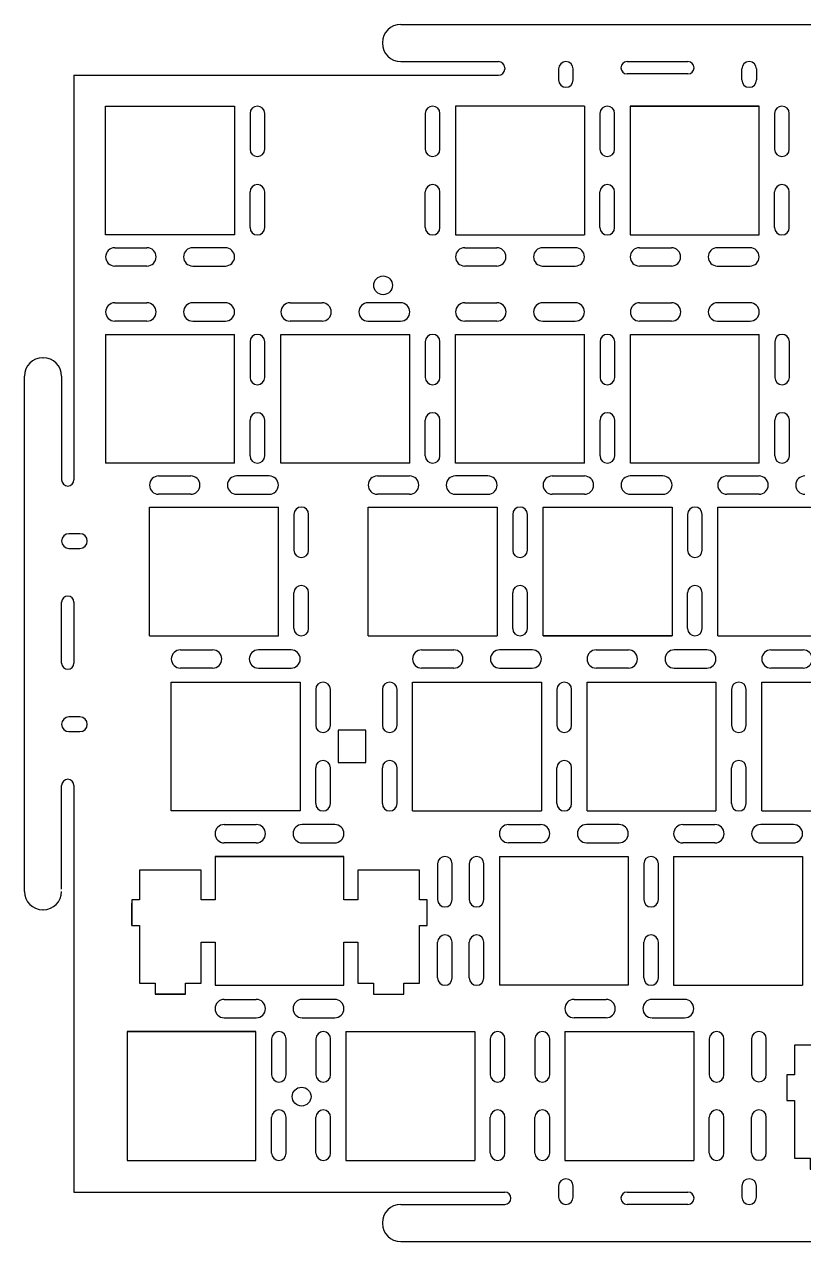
# Model space of a CAD drawing. Header units: millimetres. Extents: x -11 to 6802, y 2 to 721.
# Drawn here: x 5006.6 to 5091.5, y 533.9 to 666.7 of the extents above; entities that cross this region are included whole.
import ezdxf

# ---------------------------------------------------------------- set-up
doc = ezdxf.new("R2010")
doc.units = ezdxf.units.MM

msp = doc.modelspace()

# ---------------------------------------------------------------- linework, layer by layer
for p, q in [((5047.581, 666.668), (5103.561, 666.668)), ((5045.581, 664.668), (5045.581, 664.608)), ((5047.581, 662.608), (5058.241, 662.608)), ((5065.581, 662.608), (5065.581, 662.608)), ((5072.251, 662.608), (5078.891, 662.608)), ((5085.561, 662.608), (5085.561, 662.608)), ((5058.911, 661.938), (5058.911, 661.778)), ((5064.781, 661.808), (5064.781, 660.608)), ((5066.381, 660.608), (5066.381, 661.808)), ((5071.581, 661.938), (5071.581, 661.938)), ((5078.891, 661.268), (5072.251, 661.268)), ((5079.561, 661.938), (5079.561, 661.938)), ((5084.761, 660.608), (5084.761, 661.808)), ((5086.361, 661.808), (5086.361, 660.608)), ((5011.951, 661.108), (5011.951, 616.978)), ((5011.951, 661.108), (5058.241, 661.108)), ((5015.411, 643.698), (5015.411, 657.748)), ((5015.411, 657.748), (5029.461, 657.748)), ((5029.461, 657.748), (5029.461, 643.698)), ((5031.956, 657.748), (5031.956, 657.748)), ((5051.056, 657.748), (5051.056, 657.748)), ((5067.601, 657.748), (5053.551, 657.748)), ((5053.551, 657.748), (5053.551, 643.698)), ((5067.601, 657.748), (5067.601, 643.698)), ((5070.096, 657.748), (5070.096, 657.748)), ((5072.591, 657.748), (5072.591, 643.698)), ((5086.641, 657.748), (5072.591, 657.748)), ((5072.591, 657.748), (5086.641, 657.748)), ((5072.591, 657.748), (5086.641, 657.748)), ((5086.641, 643.698), (5086.641, 657.748)), ((5089.136, 657.748), (5089.136, 657.748)), ((5031.156, 656.948), (5031.156, 653.048)), ((5032.756, 653.048), (5032.756, 656.948)), ((5050.256, 656.948), (5050.256, 653.048)), ((5051.856, 653.048), (5051.856, 656.948)), ((5069.296, 656.948), (5069.296, 653.048)), ((5070.896, 653.048), (5070.896, 656.948)), ((5088.336, 656.948), (5088.336, 653.048)), ((5089.936, 653.048), (5089.936, 656.948)), ((5031.956, 652.248), (5031.956, 652.248)), ((5051.056, 652.248), (5051.056, 652.248)), ((5070.096, 652.248), (5070.096, 652.248)), ((5089.136, 652.248), (5089.136, 652.248)), ((5031.156, 644.498), (5031.156, 648.398)), ((5031.956, 649.198), (5031.956, 649.198)), ((5032.756, 644.498), (5032.756, 648.398)), ((5050.256, 644.498), (5050.256, 648.398)), ((5051.056, 649.198), (5051.056, 649.198)), ((5051.856, 644.498), (5051.856, 648.398)), ((5069.296, 644.498), (5069.296, 648.398)), ((5070.096, 649.198), (5070.096, 649.198)), ((5070.896, 644.498), (5070.896, 648.398)), ((5088.336, 644.498), (5088.336, 648.398)), ((5089.136, 649.198), (5089.136, 649.198)), ((5089.936, 644.498), (5089.936, 648.398)), ((5029.461, 643.698), (5015.411, 643.698)), ((5031.956, 643.698), (5031.956, 643.698)), ((5051.056, 643.698), (5051.056, 643.698)), ((5053.551, 643.698), (5067.601, 643.698)), ((5053.551, 643.698), (5060.551, 643.698)), ((5070.096, 643.698), (5070.096, 643.698)), ((5072.591, 643.698), (5086.641, 643.698)), ((5089.136, 643.698), (5089.136, 643.698)), ((5015.411, 641.308), (5015.411, 641.308)), ((5016.411, 642.308), (5019.911, 642.308)), ((5020.911, 641.308), (5020.911, 641.308)), ((5023.911, 641.308), (5023.911, 641.308)), ((5028.461, 642.308), (5024.911, 642.308)), ((5029.461, 641.308), (5029.461, 641.308)), ((5053.551, 641.308), (5053.551, 641.308)), ((5054.551, 642.308), (5058.051, 642.308)), ((5059.051, 641.308), (5059.051, 641.308)), ((5062.051, 641.308), (5062.051, 641.308)), ((5066.601, 642.308), (5063.051, 642.308)), ((5067.601, 641.308), (5067.601, 641.308)), ((5072.591, 641.308), (5072.591, 641.308)), ((5073.591, 642.308), (5077.091, 642.308)), ((5078.091, 641.308), (5078.091, 641.308)), ((5081.091, 641.308), (5081.091, 641.308)), ((5085.641, 642.308), (5082.091, 642.308)), ((5086.641, 641.308), (5086.641, 641.308)), ((5019.911, 640.308), (5016.411, 640.308)), ((5024.911, 640.308), (5028.461, 640.308)), ((5058.051, 640.308), (5054.551, 640.308)), ((5063.051, 640.308), (5066.601, 640.308)), ((5077.091, 640.308), (5073.591, 640.308)), ((5082.091, 640.308), (5085.641, 640.308)), ((5016.411, 636.298), (5019.911, 636.298)), ((5028.461, 636.298), (5024.911, 636.298)), ((5035.511, 636.298), (5039.011, 636.298)), ((5047.561, 636.298), (5044.011, 636.298)), ((5054.561, 636.298), (5058.061, 636.298)), ((5066.611, 636.298), (5063.061, 636.298)), ((5073.611, 636.298), (5077.111, 636.298)), ((5085.661, 636.298), (5082.111, 636.298)), ((5015.411, 635.298), (5015.411, 635.298)), ((5015.411, 635.298), (5015.411, 635.298)), ((5020.911, 635.298), (5020.911, 635.298)), ((5023.911, 635.298), (5023.911, 635.298)), ((5029.461, 635.298), (5029.461, 635.298)), ((5034.511, 635.298), (5034.511, 635.298)), ((5034.511, 635.298), (5034.511, 635.298)), ((5040.011, 635.298), (5040.011, 635.298)), ((5043.011, 635.298), (5043.011, 635.298)), ((5048.561, 635.298), (5048.561, 635.298)), ((5053.561, 635.298), (5053.561, 635.298)), ((5053.561, 635.298), (5053.561, 635.298)), ((5059.061, 635.298), (5059.061, 635.298)), ((5062.061, 635.298), (5062.061, 635.298)), ((5067.611, 635.298), (5067.611, 635.298)), ((5072.611, 635.298), (5072.611, 635.298)), ((5072.611, 635.298), (5072.611, 635.298)), ((5078.111, 635.298), (5078.111, 635.298)), ((5081.111, 635.298), (5081.111, 635.298)), ((5086.661, 635.298), (5086.661, 635.298)), ((5019.911, 634.298), (5016.411, 634.298)), ((5024.911, 634.298), (5028.461, 634.298)), ((5039.011, 634.298), (5035.511, 634.298)), ((5044.011, 634.298), (5047.561, 634.298)), ((5058.061, 634.298), (5054.561, 634.298)), ((5063.061, 634.298), (5066.611, 634.298)), ((5077.111, 634.298), (5073.611, 634.298)), ((5082.111, 634.298), (5085.661, 634.298)), ((5015.411, 632.858), (5015.411, 618.808)), ((5015.411, 632.858), (5015.411, 625.858)), ((5015.411, 632.858), (5029.461, 632.858)), ((5029.461, 618.808), (5029.461, 632.858)), ((5031.156, 632.058), (5031.156, 628.158)), ((5031.956, 632.858), (5031.956, 632.858)), ((5032.756, 628.158), (5032.756, 632.058)), ((5034.511, 618.808), (5034.511, 632.858)), ((5034.511, 632.858), (5048.561, 632.858)), ((5048.561, 618.808), (5048.561, 632.858)), ((5050.256, 632.058), (5050.256, 628.158)), ((5051.856, 628.158), (5051.856, 632.058)), ((5053.561, 618.808), (5053.561, 632.858)), ((5053.561, 632.858), (5067.611, 632.858)), ((5067.611, 618.808), (5067.611, 632.858)), ((5069.306, 632.058), (5069.306, 628.158)), ((5070.906, 628.158), (5070.906, 632.058)), ((5072.611, 618.808), (5072.611, 632.858)), ((5072.611, 632.858), (5086.661, 632.858)), ((5086.661, 618.808), (5086.661, 632.858)), ((5088.356, 632.058), (5088.356, 628.158)), ((5089.956, 628.158), (5089.956, 632.058)), ((5008.551, 630.308), (5008.611, 630.308)), ((5006.551, 572.098), (5006.551, 628.308)), ((5010.611, 628.308), (5010.611, 616.978)), ((5031.956, 627.358), (5031.956, 627.358)), ((5051.056, 627.358), (5051.056, 627.358)), ((5070.106, 627.358), (5070.106, 627.358)), ((5089.156, 627.358), (5089.156, 627.358)), ((5031.956, 624.308), (5031.956, 624.308)), ((5051.056, 624.308), (5051.056, 624.308)), ((5070.106, 624.308), (5070.106, 624.308)), ((5089.156, 624.308), (5089.156, 624.308)), ((5031.156, 619.608), (5031.156, 623.508)), ((5032.756, 619.608), (5032.756, 623.508)), ((5050.256, 619.608), (5050.256, 623.508)), ((5051.856, 619.608), (5051.856, 623.508)), ((5069.306, 619.608), (5069.306, 623.508)), ((5070.906, 619.608), (5070.906, 623.508)), ((5088.356, 619.608), (5088.356, 623.508)), ((5089.956, 619.608), (5089.956, 623.508)), ((5029.461, 618.808), (5015.411, 618.808)), ((5031.956, 618.808), (5031.956, 618.808)), ((5048.561, 618.808), (5034.511, 618.808)), ((5051.056, 618.808), (5051.056, 618.808)), ((5067.611, 618.808), (5053.561, 618.808)), ((5070.106, 618.808), (5070.106, 618.808)), ((5086.661, 618.808), (5072.611, 618.808)), ((5089.156, 618.808), (5089.156, 618.808)), ((5021.191, 617.413), (5024.691, 617.413)), ((5033.241, 617.413), (5029.691, 617.413)), ((5045.041, 617.413), (5048.541, 617.413)), ((5057.091, 617.413), (5053.541, 617.413)), ((5064.101, 617.413), (5067.601, 617.413)), ((5076.151, 617.413), (5072.601, 617.413)), ((5083.141, 617.413), (5086.641, 617.413)), ((5011.281, 616.308), (5011.281, 616.308)), ((5020.191, 616.413), (5020.191, 616.413)), ((5020.191, 616.413), (5020.191, 616.413)), ((5025.691, 616.413), (5025.691, 616.413)), ((5028.691, 616.413), (5028.691, 616.413)), ((5034.241, 616.413), (5034.241, 616.413)), ((5044.041, 616.413), (5044.041, 616.413)), ((5044.041, 616.413), (5044.041, 616.413)), ((5049.541, 616.413), (5049.541, 616.413)), ((5052.541, 616.413), (5052.541, 616.413)), ((5058.091, 616.413), (5058.091, 616.413)), ((5063.101, 616.413), (5063.101, 616.413)), ((5063.101, 616.413), (5063.101, 616.413)), ((5068.601, 616.413), (5068.601, 616.413)), ((5071.601, 616.413), (5071.601, 616.413)), ((5077.151, 616.413), (5077.151, 616.413)), ((5082.141, 616.413), (5082.141, 616.413)), ((5082.141, 616.413), (5082.141, 616.413)), ((5087.641, 616.413), (5087.641, 616.413)), ((5090.641, 616.413), (5090.641, 616.413)), ((5024.691, 615.413), (5021.191, 615.413)), ((5029.691, 615.413), (5033.241, 615.413)), ((5048.541, 615.413), (5045.041, 615.413)), ((5053.541, 615.413), (5057.091, 615.413)), ((5067.601, 615.413), (5064.101, 615.413)), ((5072.601, 615.413), (5076.151, 615.413)), ((5086.641, 615.413), (5083.141, 615.413)), ((5020.191, 614.018), (5034.241, 614.018)), ((5020.191, 599.968), (5020.191, 614.018)), ((5034.241, 599.968), (5034.241, 614.018)), ((5044.041, 614.018), (5058.091, 614.018)), ((5044.041, 599.968), (5044.041, 614.018)), ((5058.091, 614.018), (5058.091, 599.968)), ((5063.101, 599.968), (5063.101, 614.018)), ((5063.101, 614.018), (5077.151, 614.018)), ((5077.151, 614.018), (5077.151, 599.968)), ((5082.141, 599.968), (5082.141, 614.018)), ((5082.141, 614.018), (5096.191, 614.018)), ((5035.936, 613.218), (5035.936, 609.318)), ((5037.536, 609.318), (5037.536, 613.218)), ((5059.786, 613.218), (5059.786, 609.318)), ((5061.386, 609.318), (5061.386, 613.218)), ((5078.846, 613.218), (5078.846, 609.318)), ((5080.446, 609.318), (5080.446, 613.218)), ((5012.611, 611.108), (5011.411, 611.108)), ((5011.411, 609.508), (5012.611, 609.508)), ((5036.736, 608.518), (5036.736, 608.518)), ((5060.586, 608.518), (5060.586, 608.518)), ((5079.646, 608.518), (5079.646, 608.518)), ((5036.736, 605.468), (5036.736, 605.468)), ((5060.586, 605.468), (5060.586, 605.468)), ((5079.646, 605.468), (5079.646, 605.468)), ((5011.281, 604.308), (5011.281, 604.308)), ((5035.936, 600.768), (5035.936, 604.668)), ((5037.536, 600.768), (5037.536, 604.668)), ((5059.786, 600.768), (5059.786, 604.668)), ((5061.386, 600.768), (5061.386, 604.668)), ((5078.846, 600.768), (5078.846, 604.668)), ((5080.446, 600.768), (5080.446, 604.668)), ((5010.611, 596.998), (5010.611, 603.638)), ((5011.951, 603.638), (5011.951, 596.998)), ((5020.191, 599.968), (5034.241, 599.968)), ((5036.736, 599.968), (5036.736, 599.968)), ((5044.041, 599.968), (5058.091, 599.968)), ((5060.586, 599.968), (5060.586, 599.968)), ((5077.151, 599.968), (5063.101, 599.968)), ((5063.101, 599.968), (5077.151, 599.968)), ((5063.101, 599.968), (5077.151, 599.968)), ((5079.646, 599.968), (5079.646, 599.968)), ((5082.141, 599.968), (5096.191, 599.968)), ((5023.571, 598.448), (5027.071, 598.448)), ((5035.621, 598.448), (5032.071, 598.448)), ((5049.861, 598.448), (5053.361, 598.448)), ((5061.911, 598.448), (5058.361, 598.448)), ((5068.891, 598.448), (5072.391, 598.448)), ((5080.941, 598.448), (5077.391, 598.448)), ((5087.941, 598.448), (5091.441, 598.448)), ((5011.281, 596.328), (5011.281, 596.328)), ((5022.571, 597.448), (5022.571, 597.448)), ((5022.571, 597.448), (5022.571, 597.448)), ((5027.071, 596.448), (5023.571, 596.448)), ((5028.071, 597.448), (5028.071, 597.448)), ((5031.071, 597.448), (5031.071, 597.448)), ((5032.071, 596.448), (5035.621, 596.448)), ((5036.621, 597.448), (5036.621, 597.448)), ((5048.861, 597.448), (5048.861, 597.448)), ((5048.861, 597.448), (5048.861, 597.448)), ((5053.361, 596.448), (5049.861, 596.448)), ((5054.361, 597.448), (5054.361, 597.448)), ((5057.361, 597.448), (5057.361, 597.448)), ((5058.361, 596.448), (5061.911, 596.448)), ((5062.911, 597.448), (5062.911, 597.448)), ((5067.891, 597.448), (5067.891, 597.448)), ((5067.891, 597.448), (5067.891, 597.448)), ((5072.391, 596.448), (5068.891, 596.448)), ((5073.391, 597.448), (5073.391, 597.448)), ((5076.391, 597.448), (5076.391, 597.448)), ((5077.391, 596.448), (5080.941, 596.448)), ((5081.941, 597.448), (5081.941, 597.448)), ((5086.941, 597.448), (5086.941, 597.448)), ((5086.941, 597.448), (5086.941, 597.448)), ((5091.441, 596.448), (5087.941, 596.448)), ((5022.571, 594.928), (5036.621, 594.928)), ((5022.571, 594.928), (5036.621, 594.928)), ((5022.571, 580.878), (5022.571, 594.928)), ((5036.621, 594.928), (5036.621, 580.878)), ((5048.861, 594.928), (5062.911, 594.928)), ((5048.861, 580.878), (5048.861, 594.928)), ((5062.911, 594.928), (5062.911, 580.878)), ((5067.891, 580.878), (5067.891, 594.928)), ((5067.891, 594.928), (5081.941, 594.928)), ((5081.941, 594.928), (5081.941, 580.878)), ((5086.941, 580.878), (5086.941, 594.928)), ((5086.941, 594.928), (5100.991, 594.928)), ((5038.316, 594.128), (5038.316, 590.228)), ((5039.916, 590.228), (5039.916, 594.128)), ((5045.576, 594.128), (5045.576, 590.228)), ((5047.176, 590.228), (5047.176, 594.128)), ((5064.606, 594.128), (5064.606, 590.228)), ((5066.206, 590.228), (5066.206, 594.128)), ((5083.636, 594.128), (5083.636, 590.228)), ((5085.236, 590.228), (5085.236, 594.128)), ((5012.611, 591.128), (5011.411, 591.128)), ((5011.411, 589.528), (5012.611, 589.528)), ((5040.751, 589.688), (5040.751, 586.168)), ((5043.771, 589.688), (5040.751, 589.688)), ((5043.771, 586.168), (5043.771, 589.688)), ((5039.116, 589.428), (5039.116, 589.428)), ((5046.376, 589.428), (5046.376, 589.428)), ((5065.406, 589.428), (5065.406, 589.428)), ((5084.436, 589.428), (5084.436, 589.428)), ((5038.316, 581.678), (5038.316, 585.578)), ((5039.116, 586.378), (5039.116, 586.378)), ((5039.916, 581.678), (5039.916, 585.578)), ((5040.751, 586.168), (5043.771, 586.168)), ((5045.576, 581.678), (5045.576, 585.578)), ((5046.376, 586.378), (5046.376, 586.378)), ((5047.176, 581.678), (5047.176, 585.578)), ((5064.606, 581.678), (5064.606, 585.578)), ((5065.406, 586.378), (5065.406, 586.378)), ((5066.206, 581.678), (5066.206, 585.578)), ((5083.636, 581.678), (5083.636, 585.578)), ((5084.436, 586.378), (5084.436, 586.378)), ((5085.236, 581.678), (5085.236, 585.578)), ((5011.281, 584.328), (5011.281, 584.328)), ((5010.611, 572.328), (5010.611, 583.658)), ((5011.951, 583.658), (5011.951, 539.298)), ((5036.621, 580.878), (5022.571, 580.878)), ((5039.116, 580.878), (5039.116, 580.878)), ((5046.376, 580.878), (5046.376, 580.878)), ((5048.861, 580.878), (5062.911, 580.878)), ((5065.406, 580.878), (5065.406, 580.878)), ((5067.891, 580.878), (5081.941, 580.878)), ((5084.436, 580.878), (5084.436, 580.878)), ((5086.941, 580.878), (5100.991, 580.878)), ((5028.336, 579.393), (5031.836, 579.393)), ((5040.386, 579.393), (5036.836, 579.393)), ((5059.331, 579.398), (5062.831, 579.398)), ((5071.381, 579.398), (5067.831, 579.398)), ((5078.331, 579.393), (5081.831, 579.393)), ((5090.381, 579.393), (5086.831, 579.393)), ((5027.336, 578.393), (5027.336, 578.393)), ((5027.336, 578.393), (5027.336, 578.393)), ((5032.836, 578.393), (5032.836, 578.393)), ((5035.836, 578.393), (5035.836, 578.393)), ((5041.386, 578.393), (5041.386, 578.393)), ((5058.331, 578.398), (5058.331, 578.398)), ((5058.331, 578.398), (5058.331, 578.398)), ((5063.831, 578.398), (5063.831, 578.398)), ((5066.831, 578.398), (5066.831, 578.398)), ((5072.381, 578.398), (5072.381, 578.398)), ((5077.331, 578.393), (5077.331, 578.393)), ((5077.331, 578.393), (5077.331, 578.393)), ((5082.831, 578.393), (5082.831, 578.393)), ((5085.831, 578.393), (5085.831, 578.393)), ((5091.381, 578.393), (5091.381, 578.393)), ((5031.836, 577.393), (5028.336, 577.393)), ((5036.836, 577.393), (5040.386, 577.393)), ((5062.831, 577.398), (5059.331, 577.398)), ((5067.831, 577.398), (5071.381, 577.398)), ((5081.831, 577.393), (5078.331, 577.393)), ((5086.831, 577.393), (5090.381, 577.393)), ((5027.336, 575.908), (5041.391, 575.908)), ((5027.336, 575.908), (5027.341, 575.908)), ((5027.336, 575.908), (5027.336, 571.172)), ((5041.386, 575.908), (5027.336, 575.908)), ((5027.336, 575.908), (5041.386, 575.908)), ((5027.336, 575.908), (5041.391, 575.908)), ((5027.336, 575.908), (5041.391, 575.908)), ((5027.336, 575.908), (5041.391, 575.908)), ((5027.336, 575.908), (5041.391, 575.908)), ((5027.341, 575.908), (5027.341, 575.913)), ((5041.386, 571.172), (5041.386, 575.908)), ((5041.391, 571.172), (5041.391, 575.908)), ((5051.591, 575.108), (5051.591, 571.208)), ((5053.191, 571.208), (5053.191, 575.108)), ((5055.046, 575.108), (5055.046, 571.208)), ((5056.646, 571.208), (5056.646, 575.108)), ((5058.331, 575.913), (5072.381, 575.913)), ((5058.331, 575.908), (5072.381, 575.908)), ((5058.331, 575.908), (5072.381, 575.908)), ((5058.331, 575.908), (5072.381, 575.908)), ((5058.331, 575.908), (5072.381, 575.908)), ((5058.331, 575.908), (5072.381, 575.908)), ((5058.331, 575.908), (5058.331, 561.863)), ((5072.381, 575.908), (5072.381, 561.858)), ((5074.076, 575.108), (5074.076, 571.208)), ((5075.676, 571.208), (5075.676, 575.108)), ((5077.331, 575.908), (5091.381, 575.908)), ((5077.331, 575.908), (5077.331, 561.858)), ((5077.331, 575.908), (5091.381, 575.908)), ((5077.331, 575.908), (5091.381, 575.908)), ((5077.331, 575.908), (5091.381, 575.908)), ((5091.381, 575.908), (5091.381, 561.858)), ((5008.611, 570.098), (5008.551, 570.098)), ((5018.261, 568.374), (5018.261, 570.818)), ((5052.391, 570.408), (5052.391, 570.408)), ((5055.846, 570.408), (5055.846, 570.408)), ((5074.876, 570.408), (5074.876, 570.408)), ((5052.391, 567.358), (5052.391, 567.358)), ((5055.846, 567.358), (5055.846, 567.358)), ((5074.876, 567.358), (5074.876, 567.358)), ((5027.336, 566.573), (5027.336, 561.858)), ((5041.386, 561.858), (5041.386, 566.573)), ((5041.391, 561.858), (5041.391, 566.573)), ((5051.591, 562.658), (5051.591, 566.558)), ((5053.191, 562.658), (5053.191, 566.558)), ((5055.046, 562.658), (5055.046, 566.558)), ((5056.646, 562.658), (5056.646, 566.558)), ((5074.076, 562.658), (5074.076, 566.558)), ((5075.676, 562.658), (5075.676, 566.558)), ((5027.336, 561.863), (5027.341, 561.863)), ((5027.341, 561.863), (5027.336, 561.863)), ((5027.336, 561.863), (5041.391, 561.863)), ((5027.336, 561.858), (5041.386, 561.858)), ((5027.341, 561.863), (5027.341, 561.858)), ((5027.341, 561.863), (5027.341, 561.858)), ((5027.341, 561.858), (5041.391, 561.858)), ((5052.391, 561.858), (5052.391, 561.858)), ((5055.846, 561.858), (5055.846, 561.858)), ((5072.381, 561.863), (5058.331, 561.863)), ((5074.876, 561.858), (5074.876, 561.858)), ((5077.331, 561.858), (5091.381, 561.858)), ((5024.109, 560.903), (5020.81, 560.903)), ((5028.336, 560.32), (5031.836, 560.32)), ((5040.386, 560.32), (5036.836, 560.32)), ((5066.471, 560.32), (5069.971, 560.32)), ((5078.521, 560.32), (5074.971, 560.32)), ((5032.836, 559.32), (5032.836, 559.32)), ((5035.836, 559.32), (5035.836, 559.32)), ((5041.386, 559.32), (5041.386, 559.32)), ((5065.471, 559.32), (5065.471, 559.32)), ((5065.471, 559.32), (5065.471, 559.32)), ((5070.971, 559.32), (5070.971, 559.32)), ((5073.971, 559.32), (5073.971, 559.32)), ((5079.521, 559.32), (5079.521, 559.32)), ((5028.336, 558.32), (5031.836, 558.32)), ((5036.836, 558.32), (5040.386, 558.32)), ((5069.971, 558.32), (5066.471, 558.32)), ((5074.971, 558.32), (5078.521, 558.32)), ((5017.751, 556.808), (5031.801, 556.808)), ((5017.751, 556.808), (5017.751, 542.758)), ((5031.801, 556.808), (5017.751, 556.808)), ((5017.751, 556.808), (5031.801, 556.808)), ((5017.751, 556.808), (5031.801, 556.808)), ((5017.751, 556.808), (5031.801, 556.808)), ((5031.801, 542.758), (5031.801, 556.808)), ((5041.591, 556.808), (5055.641, 556.808)), ((5041.591, 556.808), (5041.591, 542.758)), ((5041.591, 556.808), (5055.641, 556.808)), ((5041.591, 556.808), (5055.641, 556.808)), ((5055.641, 556.808), (5055.641, 542.758)), ((5065.471, 556.808), (5079.521, 556.808)), ((5065.471, 556.808), (5065.471, 542.758)), ((5065.471, 556.808), (5079.521, 556.808)), ((5079.521, 556.808), (5079.521, 542.758)), ((5033.496, 556.008), (5033.496, 552.108)), ((5035.096, 552.108), (5035.096, 556.008)), ((5038.336, 556.008), (5038.336, 552.108)), ((5039.936, 552.108), (5039.936, 556.008)), ((5057.336, 556.008), (5057.336, 552.108)), ((5058.936, 552.108), (5058.936, 556.008)), ((5062.216, 556.008), (5062.216, 552.108)), ((5063.816, 552.108), (5063.816, 556.008)), ((5081.216, 556.008), (5081.216, 552.108)), ((5082.816, 552.108), (5082.816, 556.008)), ((5085.832, 556.024), (5085.832, 552.124)), ((5087.432, 552.124), (5087.432, 556.024)), ((5034.296, 551.308), (5034.296, 551.308)), ((5039.136, 551.308), (5039.136, 551.308)), ((5058.136, 551.308), (5058.136, 551.308)), ((5063.016, 551.308), (5063.016, 551.308)), ((5082.016, 551.308), (5082.016, 551.308)), ((5086.632, 551.324), (5086.632, 551.324)), ((5033.496, 543.558), (5033.496, 547.458)), ((5034.296, 548.258), (5034.296, 548.258)), ((5035.096, 543.558), (5035.096, 547.458)), ((5038.336, 543.558), (5038.336, 547.458)), ((5039.136, 548.258), (5039.136, 548.258)), ((5039.936, 543.558), (5039.936, 547.458)), ((5057.336, 543.558), (5057.336, 547.458)), ((5058.136, 548.258), (5058.136, 548.258)), ((5058.936, 543.558), (5058.936, 547.458)), ((5062.216, 543.558), (5062.216, 547.458)), ((5063.016, 548.258), (5063.016, 548.258)), ((5063.816, 543.558), (5063.816, 547.458)), ((5081.216, 543.558), (5081.216, 547.458)), ((5082.016, 548.258), (5082.016, 548.258)), ((5082.816, 543.558), (5082.816, 547.458)), ((5085.832, 543.574), (5085.832, 547.474)), ((5086.632, 548.274), (5086.632, 548.274)), ((5087.432, 543.574), (5087.432, 547.474)), ((5017.751, 542.758), (5031.801, 542.758)), ((5034.296, 542.758), (5034.296, 542.758)), ((5039.136, 542.758), (5039.136, 542.758)), ((5041.591, 542.758), (5055.641, 542.758)), ((5058.136, 542.758), (5058.136, 542.758)), ((5063.016, 542.758), (5063.016, 542.758)), ((5065.471, 542.758), (5079.521, 542.758)), ((5082.016, 542.758), (5082.016, 542.758)), ((5086.632, 542.774), (5086.632, 542.774)), ((5065.581, 540.758), (5065.581, 540.758)), ((5065.581, 540.758), (5065.581, 540.758)), ((5085.561, 540.758), (5085.561, 540.758)), ((5085.561, 540.758), (5085.561, 540.758)), ((5011.951, 539.298), (5058.911, 539.298)), ((5064.781, 539.958), (5064.781, 538.758)), ((5066.381, 538.758), (5066.381, 539.958)), ((5072.251, 539.298), (5078.891, 539.298)), ((5084.761, 539.958), (5084.761, 538.758)), ((5086.361, 538.758), (5086.361, 539.958)), ((5047.581, 537.958), (5058.911, 537.958)), ((5059.581, 538.628), (5059.581, 538.628)), ((5071.581, 538.628), (5071.581, 538.628)), ((5078.891, 537.958), (5072.251, 537.958)), ((5079.561, 538.628), (5079.561, 538.628)), ((5045.581, 535.958), (5045.581, 535.898)), ((5047.581, 533.898), (5103.581, 533.898))]:
    msp.add_line(p, q)
at = {"color": 0}
for points in [[(5027.336, 571.172), (5025.836, 571.172), (5025.836, 574.403), (5019.085, 574.403), (5019.085, 571.172), (5018.261, 571.172), (5018.261, 568.374), (5019.085, 568.374), (5019.085, 562.104), (5020.81, 562.104), (5020.81, 560.903), (5024.109, 560.903), (5024.109, 562.104), (5025.836, 562.104), (5025.836, 566.573), (5027.336, 566.573)], [(5041.386, 566.573), (5042.885, 566.573), (5042.885, 562.104), (5044.61, 562.104), (5044.61, 560.903), (5047.911, 560.903), (5047.911, 562.104), (5049.636, 562.104), (5049.636, 568.374), (5050.46, 568.374), (5050.46, 571.172), (5049.636, 571.172), (5049.636, 574.403), (5042.885, 574.403), (5042.885, 571.172), (5041.386, 571.172)], [(5099.071, 552.083), (5097.251, 552.083), (5097.251, 555.313), (5090.501, 555.313), (5090.501, 552.083), (5089.676, 552.083), (5089.676, 549.284), (5090.501, 549.284), (5090.501, 543.014), (5092.226, 543.014), (5092.226, 541.814), (5095.525, 541.814), (5095.525, 543.014), (5097.251, 543.014), (5097.251, 547.483), (5099.071, 547.483)]]:
    msp.add_lwpolyline(points, dxfattribs=at)
for centre in [(5045.656, 638.203), (5036.776, 549.713)]:
    msp.add_circle(centre, 1.025)
for centre, radius, start, end in [((5047.581, 664.668), 2, 90, 180), ((5047.581, 664.608), 2, 180, 270), ((5058.241, 661.938), 0.67, 360, 90), ((5065.581, 661.808), 0.8, 90, 180), ((5065.581, 661.808), 0.8, 0, 90), ((5072.251, 661.938), 0.67, 90, 180), ((5078.891, 661.938), 0.67, 0, 90), ((5085.561, 661.808), 0.8, 90, 180), ((5085.561, 661.808), 0.8, 360, 90), ((5058.241, 661.778), 0.67, 270, 360), ((5072.251, 661.938), 0.67, 180, 270), ((5078.891, 661.938), 0.67, 270, 0), ((5065.581, 660.608), 0.8, 180, 270), ((5065.581, 660.608), 0.8, 270, 0), ((5085.561, 660.608), 0.8, 180, 270), ((5085.561, 660.608), 0.8, 270, 0), ((5031.956, 656.948), 0.8, 90, 180), ((5031.956, 656.948), 0.8, 0, 90), ((5051.056, 656.948), 0.8, 90, 180), ((5051.056, 656.948), 0.8, 0, 90), ((5070.096, 656.948), 0.8, 90, 180), ((5070.096, 656.948), 0.8, 0, 90), ((5089.136, 656.948), 0.8, 90, 180), ((5089.136, 656.948), 0.8, 0, 90), ((5031.956, 653.048), 0.8, 180, 270), ((5031.956, 653.048), 0.8, 270, 0), ((5051.056, 653.048), 0.8, 180, 270), ((5051.056, 653.048), 0.8, 270, 0), ((5070.096, 653.048), 0.8, 180, 270), ((5070.096, 653.048), 0.8, 270, 0), ((5089.136, 653.048), 0.8, 180, 270), ((5089.136, 653.048), 0.8, 270, 0), ((5031.956, 648.398), 0.8, 90, 180), ((5031.956, 648.398), 0.8, 0, 90), ((5051.056, 648.398), 0.8, 90, 180), ((5051.056, 648.398), 0.8, 0, 90), ((5070.096, 648.398), 0.8, 90, 180), ((5070.096, 648.398), 0.8, 0, 90), ((5089.136, 648.398), 0.8, 90, 180), ((5089.136, 648.398), 0.8, 0, 90), ((5031.956, 644.498), 0.8, 180, 270), ((5031.956, 644.498), 0.8, 270, 0), ((5051.056, 644.498), 0.8, 180, 270), ((5051.056, 644.498), 0.8, 270, 0), ((5070.096, 644.498), 0.8, 180, 270), ((5070.096, 644.498), 0.8, 270, 0), ((5089.136, 644.498), 0.8, 180, 270), ((5089.136, 644.498), 0.8, 270, 0), ((5016.411, 641.308), 1, 90, 180), ((5016.411, 641.308), 1, 180, 270), ((5019.911, 641.308), 1, 0, 90), ((5019.911, 641.308), 1, 270, 0), ((5024.911, 641.308), 1, 90, 180), ((5024.911, 641.308), 1, 180, 270), ((5028.461, 641.308), 1, 0, 90), ((5028.461, 641.308), 1, 270, 0), ((5054.551, 641.308), 1, 90, 180), ((5054.551, 641.308), 1, 180, 270), ((5058.051, 641.308), 1, 0, 90), ((5058.051, 641.308), 1, 270, 0), ((5063.051, 641.308), 1, 90, 180), ((5063.051, 641.308), 1, 180, 270), ((5066.601, 641.308), 1, 0, 90), ((5066.601, 641.308), 1, 270, 0), ((5073.591, 641.308), 1, 90, 180), ((5073.591, 641.308), 1, 180, 270), ((5077.091, 641.308), 1, 0, 90), ((5077.091, 641.308), 1, 270, 0), ((5082.091, 641.308), 1, 90, 180), ((5082.091, 641.308), 1, 180, 270), ((5085.641, 641.308), 1, 0, 90), ((5085.641, 641.308), 1, 270, 0), ((5016.411, 635.298), 1, 90, 180), ((5019.911, 635.298), 1, 0, 90), ((5024.911, 635.298), 1, 90, 180), ((5028.461, 635.298), 1, 0, 90), ((5035.511, 635.298), 1, 90, 180), ((5039.011, 635.298), 1, 0, 90), ((5044.011, 635.298), 1, 90, 180), ((5047.561, 635.298), 1, 0, 90), ((5054.561, 635.298), 1, 90, 180), ((5058.061, 635.298), 1, 0, 90), ((5063.061, 635.298), 1, 90, 180), ((5066.611, 635.298), 1, 0, 90), ((5073.611, 635.298), 1, 90, 180), ((5077.111, 635.298), 1, 0, 90), ((5082.111, 635.298), 1, 90, 180), ((5085.661, 635.298), 1, 0, 90), ((5016.411, 635.298), 1, 180, 270), ((5019.911, 635.298), 1, 270, 0), ((5024.911, 635.298), 1, 180, 270), ((5028.461, 635.298), 1, 270, 0), ((5035.511, 635.298), 1, 180, 270), ((5039.011, 635.298), 1, 270, 0), ((5044.011, 635.298), 1, 180, 270), ((5047.561, 635.298), 1, 270, 0), ((5054.561, 635.298), 1, 180, 270), ((5058.061, 635.298), 1, 270, 0), ((5063.061, 635.298), 1, 180, 270), ((5066.611, 635.298), 1, 270, 0), ((5073.611, 635.298), 1, 180, 270), ((5077.111, 635.298), 1, 270, 0), ((5082.111, 635.298), 1, 180, 270), ((5085.661, 635.298), 1, 270, 0), ((5031.956, 632.058), 0.8, 90, 180), ((5031.956, 632.058), 0.8, 0, 90), ((5051.056, 632.058), 0.8, 90, 180), ((5051.056, 632.058), 0.8, 0, 90), ((5070.106, 632.058), 0.8, 90, 180), ((5070.106, 632.058), 0.8, 0, 90), ((5089.156, 632.058), 0.8, 90, 180), ((5089.156, 632.058), 0.8, 0, 90), ((5008.551, 628.308), 2, 90, 180), ((5008.611, 628.308), 2, 0, 90), ((5031.956, 628.158), 0.8, 180, 270), ((5031.956, 628.158), 0.8, 270, 0), ((5051.056, 628.158), 0.8, 180, 270), ((5051.056, 628.158), 0.8, 270, 0), ((5070.106, 628.158), 0.8, 180, 270), ((5070.106, 628.158), 0.8, 270, 0), ((5089.156, 628.158), 0.8, 180, 270), ((5089.156, 628.158), 0.8, 270, 0), ((5031.956, 623.508), 0.8, 90, 180), ((5031.956, 623.508), 0.8, 0, 90), ((5051.056, 623.508), 0.8, 90, 180), ((5051.056, 623.508), 0.8, 0, 90), ((5070.106, 623.508), 0.8, 90, 180), ((5070.106, 623.508), 0.8, 0, 90), ((5089.156, 623.508), 0.8, 90, 180), ((5089.156, 623.508), 0.8, 0, 90), ((5031.956, 619.608), 0.8, 180, 270), ((5031.956, 619.608), 0.8, 270, 0), ((5051.056, 619.608), 0.8, 180, 270), ((5051.056, 619.608), 0.8, 270, 0), ((5070.106, 619.608), 0.8, 180, 270), ((5070.106, 619.608), 0.8, 270, 0), ((5089.156, 619.608), 0.8, 180, 270), ((5089.156, 619.608), 0.8, 270, 0), ((5021.191, 616.413), 1, 90, 180), ((5024.691, 616.413), 1, 0, 90), ((5029.691, 616.413), 1, 90, 180), ((5033.241, 616.413), 1, 0, 90), ((5045.041, 616.413), 1, 90, 180), ((5048.541, 616.413), 1, 0, 90), ((5053.541, 616.413), 1, 90, 180), ((5057.091, 616.413), 1, 0, 90), ((5064.101, 616.413), 1, 90, 180), ((5067.601, 616.413), 1, 0, 90), ((5072.601, 616.413), 1, 90, 180), ((5076.151, 616.413), 1, 0, 90), ((5083.141, 616.413), 1, 90, 180), ((5086.641, 616.413), 1, 0, 90), ((5091.641, 616.413), 1, 90, 180), ((5011.281, 616.978), 0.67, 180, 270), ((5011.281, 616.978), 0.67, 270, 0), ((5021.191, 616.413), 1, 180, 270), ((5024.691, 616.413), 1, 270, 0), ((5029.691, 616.413), 1, 180, 270), ((5033.241, 616.413), 1, 270, 0), ((5045.041, 616.413), 1, 180, 270), ((5048.541, 616.413), 1, 270, 0), ((5053.541, 616.413), 1, 180, 270), ((5057.091, 616.413), 1, 270, 0), ((5064.101, 616.413), 1, 180, 270), ((5067.601, 616.413), 1, 270, 0), ((5072.601, 616.413), 1, 180, 270), ((5076.151, 616.413), 1, 270, 0), ((5083.141, 616.413), 1, 180, 270), ((5086.641, 616.413), 1, 270, 0), ((5091.641, 616.413), 1, 180, 270), ((5036.736, 613.218), 0.8, 90, 180), ((5036.736, 613.218), 0.8, 0, 90), ((5060.586, 613.218), 0.8, 90, 180), ((5060.586, 613.218), 0.8, 0, 90), ((5079.646, 613.218), 0.8, 90, 180), ((5079.646, 613.218), 0.8, 0, 90), ((5011.411, 610.308), 0.8, 90, 180), ((5012.611, 610.308), 0.8, 0, 90), ((5011.411, 610.308), 0.8, 180, 270), ((5012.611, 610.308), 0.8, 270, 0), ((5036.736, 609.318), 0.8, 180, 270), ((5036.736, 609.318), 0.8, 270, 0), ((5060.586, 609.318), 0.8, 180, 270), ((5060.586, 609.318), 0.8, 270, 0), ((5079.646, 609.318), 0.8, 180, 270), ((5079.646, 609.318), 0.8, 270, 0), ((5036.736, 604.668), 0.8, 90, 180), ((5036.736, 604.668), 0.8, 0, 90), ((5060.586, 604.668), 0.8, 90, 180), ((5060.586, 604.668), 0.8, 0, 90), ((5079.646, 604.668), 0.8, 90, 180), ((5079.646, 604.668), 0.8, 0, 90), ((5011.281, 603.638), 0.67, 90, 180), ((5011.281, 603.638), 0.67, 0, 90), ((5036.736, 600.768), 0.8, 180, 270), ((5036.736, 600.768), 0.8, 270, 0), ((5060.586, 600.768), 0.8, 180, 270), ((5060.586, 600.768), 0.8, 270, 0), ((5079.646, 600.768), 0.8, 180, 270), ((5079.646, 600.768), 0.8, 270, 0), ((5023.571, 597.448), 1, 90, 180), ((5027.071, 597.448), 1, 0, 90), ((5032.071, 597.448), 1, 90, 180), ((5035.621, 597.448), 1, 0, 90), ((5049.861, 597.448), 1, 90, 180), ((5053.361, 597.448), 1, 0, 90), ((5058.361, 597.448), 1, 90, 180), ((5061.911, 597.448), 1, 0, 90), ((5068.891, 597.448), 1, 90, 180), ((5072.391, 597.448), 1, 0, 90), ((5077.391, 597.448), 1, 90, 180), ((5080.941, 597.448), 1, 0, 90), ((5087.941, 597.448), 1, 90, 180), ((5091.441, 597.448), 1, 0, 90), ((5011.281, 596.998), 0.67, 180, 270), ((5011.281, 596.998), 0.67, 270, 0), ((5023.571, 597.448), 1, 180, 270), ((5027.071, 597.448), 1, 270, 0), ((5032.071, 597.448), 1, 180, 270), ((5035.621, 597.448), 1, 270, 0), ((5049.861, 597.448), 1, 180, 270), ((5053.361, 597.448), 1, 270, 0), ((5058.361, 597.448), 1, 180, 270), ((5061.911, 597.448), 1, 270, 0), ((5068.891, 597.448), 1, 180, 270), ((5072.391, 597.448), 1, 270, 0), ((5077.391, 597.448), 1, 180, 270), ((5080.941, 597.448), 1, 270, 0), ((5087.941, 597.448), 1, 180, 270), ((5091.441, 597.448), 1, 270, 0), ((5039.116, 594.128), 0.8, 90, 180), ((5039.116, 594.128), 0.8, 0, 90), ((5046.376, 594.128), 0.8, 90, 180), ((5046.376, 594.128), 0.8, 0, 90), ((5065.406, 594.128), 0.8, 90, 180), ((5065.406, 594.128), 0.8, 0, 90), ((5084.436, 594.128), 0.8, 90, 180), ((5084.436, 594.128), 0.8, 0, 90), ((5011.411, 590.328), 0.8, 90, 180), ((5012.611, 590.328), 0.8, 0, 90), ((5011.411, 590.328), 0.8, 180, 270), ((5012.611, 590.328), 0.8, 270, 0), ((5039.116, 590.228), 0.8, 180, 270), ((5039.116, 590.228), 0.8, 270, 0), ((5046.376, 590.228), 0.8, 180, 270), ((5046.376, 590.228), 0.8, 270, 0), ((5065.406, 590.228), 0.8, 180, 270), ((5065.406, 590.228), 0.8, 270, 0), ((5084.436, 590.228), 0.8, 180, 270), ((5084.436, 590.228), 0.8, 270, 0), ((5039.116, 585.578), 0.8, 90, 180), ((5039.116, 585.578), 0.8, 0, 90), ((5046.376, 585.578), 0.8, 90, 180), ((5046.376, 585.578), 0.8, 0, 90), ((5065.406, 585.578), 0.8, 90, 180), ((5065.406, 585.578), 0.8, 0, 90), ((5084.436, 585.578), 0.8, 90, 180), ((5084.436, 585.578), 0.8, 0, 90), ((5011.281, 583.658), 0.67, 90, 180), ((5011.281, 583.658), 0.67, 0, 90), ((5039.116, 581.678), 0.8, 180, 270), ((5039.116, 581.678), 0.8, 270, 0), ((5046.376, 581.678), 0.8, 180, 270), ((5046.376, 581.678), 0.8, 270, 0), ((5065.406, 581.678), 0.8, 180, 270), ((5065.406, 581.678), 0.8, 270, 0), ((5084.436, 581.678), 0.8, 180, 270), ((5084.436, 581.678), 0.8, 270, 0), ((5028.336, 578.393), 1, 90, 180), ((5031.836, 578.393), 1, 0, 90), ((5036.836, 578.393), 1, 90, 180), ((5040.386, 578.393), 1, 0, 90), ((5059.331, 578.398), 1, 90, 180), ((5062.831, 578.398), 1, 0, 90), ((5067.831, 578.398), 1, 90, 180), ((5071.381, 578.398), 1, 0, 90), ((5078.331, 578.393), 1, 90, 180), ((5081.831, 578.393), 1, 0, 90), ((5086.831, 578.393), 1, 90, 180), ((5090.381, 578.393), 1, 0, 90), ((5028.336, 578.393), 1, 180, 270), ((5031.836, 578.393), 1, 270, 0), ((5036.836, 578.393), 1, 180, 270), ((5040.386, 578.393), 1, 270, 0), ((5059.331, 578.398), 1, 180, 270), ((5062.831, 578.398), 1, 270, 0), ((5067.831, 578.398), 1, 180, 270), ((5071.381, 578.398), 1, 270, 0), ((5078.331, 578.393), 1, 180, 270), ((5081.831, 578.393), 1, 270, 0), ((5086.831, 578.393), 1, 180, 270), ((5090.381, 578.393), 1, 270, 0), ((5052.391, 575.108), 0.8, 90, 180), ((5052.391, 575.108), 0.8, 0, 90), ((5055.846, 575.108), 0.8, 90, 180), ((5055.846, 575.108), 0.8, 0, 90), ((5074.876, 575.108), 0.8, 90, 180), ((5074.876, 575.108), 0.8, 0, 90), ((5008.551, 572.098), 2, 180, 270), ((5008.611, 572.098), 2, 270, 0), ((5052.391, 571.208), 0.8, 180, 270), ((5052.391, 571.208), 0.8, 270, 0), ((5055.846, 571.208), 0.8, 180, 270), ((5055.846, 571.208), 0.8, 270, 0), ((5074.876, 571.208), 0.8, 180, 270), ((5074.876, 571.208), 0.8, 270, 0), ((5052.391, 566.558), 0.8, 90, 180), ((5052.391, 566.558), 0.8, 0, 90), ((5055.846, 566.558), 0.8, 90, 180), ((5055.846, 566.558), 0.8, 0, 90), ((5074.876, 566.558), 0.8, 90, 180), ((5074.876, 566.558), 0.8, 0, 90), ((5052.391, 562.658), 0.8, 180, 270), ((5052.391, 562.658), 0.8, 270, 0), ((5055.846, 562.658), 0.8, 180, 270), ((5055.846, 562.658), 0.8, 270, 0), ((5074.876, 562.658), 0.8, 180, 270), ((5074.876, 562.658), 0.8, 270, 0), ((5028.336, 559.32), 1, 90, 180), ((5031.836, 559.32), 1, 0, 90), ((5036.836, 559.32), 1, 90, 180), ((5040.386, 559.32), 1, 0, 90), ((5066.471, 559.32), 1, 90, 180), ((5069.971, 559.32), 1, 0, 90), ((5074.971, 559.32), 1, 90, 180), ((5078.521, 559.32), 1, 0, 90), ((5028.336, 559.32), 1, 180, 270), ((5031.836, 559.32), 1, 270, 0), ((5036.836, 559.32), 1, 180, 270), ((5040.386, 559.32), 1, 270, 0), ((5066.471, 559.32), 1, 180, 270), ((5069.971, 559.32), 1, 270, 0), ((5074.971, 559.32), 1, 180, 270), ((5078.521, 559.32), 1, 270, 0), ((5034.296, 556.008), 0.8, 90, 180), ((5034.296, 556.008), 0.8, 0, 90), ((5039.136, 556.008), 0.8, 90, 180), ((5039.136, 556.008), 0.8, 0, 90), ((5058.136, 556.008), 0.8, 90, 180), ((5058.136, 556.008), 0.8, 0, 90), ((5063.016, 556.008), 0.8, 90, 180), ((5063.016, 556.008), 0.8, 0, 90), ((5082.016, 556.008), 0.8, 90, 180), ((5082.016, 556.008), 0.8, 0, 90), ((5086.632, 556.024), 0.8, 90, 180), ((5086.632, 556.024), 0.8, 0, 90), ((5034.296, 552.108), 0.8, 180, 270), ((5034.296, 552.108), 0.8, 270, 0), ((5039.136, 552.108), 0.8, 180, 270), ((5039.136, 552.108), 0.8, 270, 0), ((5058.136, 552.108), 0.8, 180, 270), ((5058.136, 552.108), 0.8, 270, 0), ((5063.016, 552.108), 0.8, 180, 270), ((5063.016, 552.108), 0.8, 270, 0), ((5082.016, 552.108), 0.8, 180, 270), ((5082.016, 552.108), 0.8, 270, 0), ((5086.632, 552.124), 0.8, 180, 270), ((5086.632, 552.124), 0.8, 270, 0), ((5034.296, 547.458), 0.8, 90, 180), ((5034.296, 547.458), 0.8, 0, 90), ((5039.136, 547.458), 0.8, 90, 180), ((5039.136, 547.458), 0.8, 0, 90), ((5058.136, 547.458), 0.8, 90, 180), ((5058.136, 547.458), 0.8, 0, 90), ((5063.016, 547.458), 0.8, 90, 180), ((5063.016, 547.458), 0.8, 0, 90), ((5082.016, 547.458), 0.8, 90, 180), ((5082.016, 547.458), 0.8, 0, 90), ((5086.632, 547.474), 0.8, 90, 180), ((5086.632, 547.474), 0.8, 0, 90), ((5034.296, 543.558), 0.8, 180, 270), ((5034.296, 543.558), 0.8, 270, 0), ((5039.136, 543.558), 0.8, 180, 270), ((5039.136, 543.558), 0.8, 270, 0), ((5058.136, 543.558), 0.8, 180, 270), ((5058.136, 543.558), 0.8, 270, 0), ((5063.016, 543.558), 0.8, 180, 270), ((5063.016, 543.558), 0.8, 270, 0), ((5082.016, 543.558), 0.8, 180, 270), ((5082.016, 543.558), 0.8, 270, 0), ((5086.632, 543.574), 0.8, 180, 270), ((5086.632, 543.574), 0.8, 270, 0), ((5065.581, 539.958), 0.8, 90, 180), ((5065.581, 539.958), 0.8, 0, 90), ((5085.561, 539.958), 0.8, 90, 180), ((5085.561, 539.958), 0.8, 0, 90), ((5058.911, 538.628), 0.67, 0, 90), ((5072.251, 538.628), 0.67, 90, 180), ((5078.891, 538.628), 0.67, 0, 90), ((5047.581, 535.958), 2, 90, 180), ((5058.911, 538.628), 0.67, 270, 0), ((5065.581, 538.758), 0.8, 180, 270), ((5065.581, 538.758), 0.8, 270, 0), ((5072.251, 538.628), 0.67, 180, 270), ((5078.891, 538.628), 0.67, 270, 0), ((5085.561, 538.758), 0.8, 180, 270), ((5085.561, 538.758), 0.8, 270, 0), ((5047.581, 535.898), 2, 180, 270)]:
    msp.add_arc(centre, radius, start, end)

doc.saveas('drawing.dxf')
